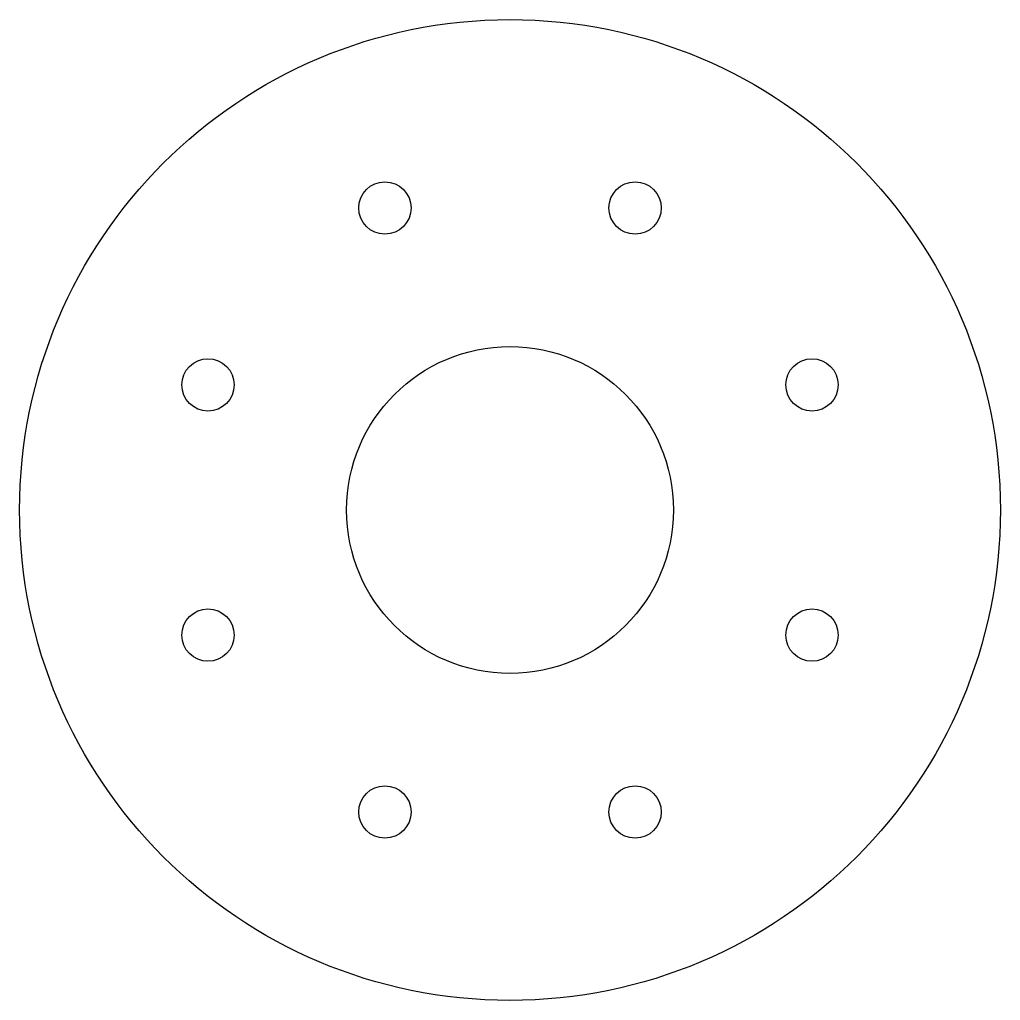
# Model space of a CAD drawing. Header units: millimetres. Extents: x -75 to 75, y -75 to 75.
import ezdxf

# ---------------------------------------------------------------- set-up
doc = ezdxf.new("R2010")
doc.units = ezdxf.units.MM
doc.layers.get('0').update_dxf_attribs({"linetype": 'CONTINUOUS'})

msp = doc.modelspace()

# ---------------------------------------------------------------- linework, layer by layer
for centre, radius in [((0, 0), 75), ((-19.13, 46.19), 4), ((19.13, 46.19), 4), ((0, 0), 25), ((-46.19, 19.13), 4), ((46.19, 19.13), 4), ((-46.19, -19.13), 4), ((46.19, -19.13), 4), ((-19.13, -46.19), 4), ((19.13, -46.19), 4)]:
    msp.add_circle(centre, radius)

doc.saveas('drawing.dxf')
